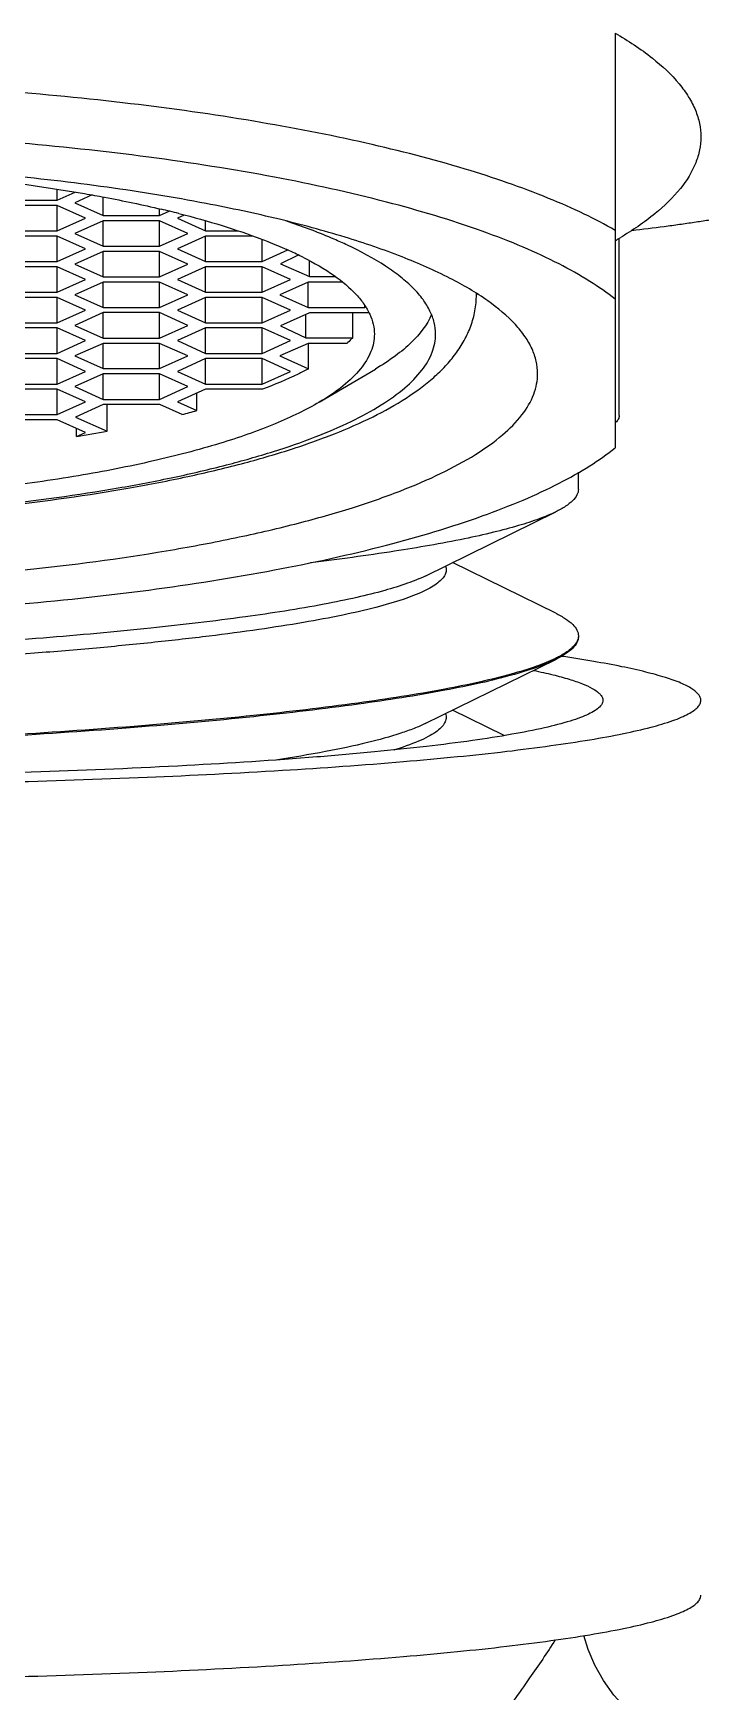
# Model space of a CAD drawing. Header units: millimetres. Extents: x 601 to 1195, y -13 to 407.
# Drawn here: x 1036.21 to 1044.39, y 214.59 to 234.9 of the extents above; entities that cross this region are included whole.
import ezdxf

# ---------------------------------------------------------------- set-up
doc = ezdxf.new("R2010")
doc.units = ezdxf.units.MM
doc.header["$LTSCALE"] = 0.1
doc.layers.add('02___PRT_ALL_AXES', color=7, linetype='Continuous')
doc.layers.add('DEF_LAYER_ASSEM_MEMBER', color=7, linetype='Continuous')

msp = doc.modelspace()

# ---------------------------------------------------------------- linework, layer by layer
at = {"color": 7, "linetype": 'Continuous'}
for p, q in [((1036.505, 232.855), (1036.505, 232.988)), ((1036.505, 232.855), (1036.723, 232.953)), ((1035.812, 232.855), (1036.505, 232.855)), ((1036.505, 232.79), (1035.812, 232.79)), ((1036.851, 232.635), (1036.505, 232.79)), ((1036.505, 232.479), (1036.505, 232.79)), ((1036.933, 232.918), (1036.721, 232.822)), ((1036.721, 232.822), (1037.068, 232.667)), ((1037.068, 232.667), (1037.068, 232.892)), ((1036.505, 232.479), (1036.851, 232.635)), ((1037.068, 232.602), (1036.721, 232.447)), ((1037.068, 232.667), (1037.76, 232.667)), ((1037.76, 232.602), (1037.068, 232.602)), ((1037.068, 232.292), (1037.068, 232.602)), ((1037.76, 232.667), (1037.76, 232.747)), ((1037.76, 232.667), (1037.878, 232.72)), ((1038.107, 232.447), (1037.76, 232.602)), ((1037.76, 232.292), (1037.76, 232.602)), ((1038.061, 232.672), (1037.977, 232.635)), ((1037.977, 232.635), (1038.323, 232.479)), ((1038.323, 232.479), (1038.323, 232.601)), ((1035.812, 232.479), (1036.505, 232.479)), ((1036.505, 232.415), (1035.812, 232.415)), ((1036.851, 232.259), (1036.505, 232.415)), ((1036.505, 232.104), (1036.505, 232.415)), ((1036.721, 232.447), (1037.068, 232.292)), ((1037.76, 232.292), (1038.107, 232.447)), ((1038.323, 232.415), (1037.977, 232.259)), ((1038.323, 232.479), (1038.717, 232.479)), ((1038.902, 232.415), (1038.323, 232.415)), ((1038.323, 232.104), (1038.323, 232.415)), ((1039.016, 232.104), (1039.016, 232.374)), ((1036.505, 232.104), (1036.851, 232.259)), ((1037.068, 232.227), (1036.721, 232.072)), ((1037.068, 232.292), (1037.76, 232.292)), ((1037.76, 232.227), (1037.068, 232.227)), ((1037.068, 231.917), (1037.068, 232.227)), ((1038.107, 232.072), (1037.76, 232.227)), ((1037.76, 231.917), (1037.76, 232.227)), ((1037.977, 232.259), (1038.323, 232.104)), ((1039.016, 232.104), (1039.329, 232.244)), ((1039.459, 232.181), (1039.241, 232.076)), ((1035.812, 232.104), (1036.505, 232.104)), ((1036.505, 232.039), (1035.812, 232.039)), ((1036.851, 231.884), (1036.505, 232.039)), ((1036.505, 231.729), (1036.505, 232.039)), ((1036.721, 232.072), (1037.068, 231.917)), ((1037.76, 231.917), (1038.107, 232.072)), ((1038.323, 232.039), (1037.977, 231.884)), ((1038.323, 232.104), (1039.016, 232.104)), ((1039.016, 232.039), (1038.323, 232.039)), ((1038.323, 231.729), (1038.323, 232.039)), ((1039.363, 231.884), (1039.016, 232.039)), ((1039.016, 231.729), (1039.016, 232.039)), ((1039.241, 232.076), (1039.597, 231.919)), ((1039.597, 231.919), (1039.597, 232.113)), ((1036.505, 231.729), (1036.851, 231.884)), ((1037.068, 231.852), (1036.721, 231.697)), ((1037.068, 231.917), (1037.76, 231.917)), ((1037.76, 231.852), (1037.068, 231.852)), ((1037.068, 231.541), (1037.068, 231.852)), ((1038.107, 231.697), (1037.76, 231.852)), ((1037.76, 231.541), (1037.76, 231.852)), ((1037.977, 231.884), (1038.323, 231.729)), ((1039.016, 231.729), (1039.363, 231.884)), ((1039.579, 231.852), (1039.233, 231.697)), ((1039.998, 231.852), (1039.579, 231.852)), ((1039.579, 231.541), (1039.579, 231.852)), ((1039.597, 231.919), (1039.907, 231.919)), ((1035.812, 231.729), (1036.505, 231.729)), ((1036.505, 231.664), (1035.812, 231.664)), ((1036.851, 231.509), (1036.505, 231.664)), ((1036.505, 231.354), (1036.505, 231.664)), ((1036.721, 231.697), (1037.068, 231.541)), ((1037.068, 231.541), (1037.76, 231.541)), ((1037.76, 231.541), (1038.107, 231.697)), ((1038.323, 231.664), (1037.977, 231.509)), ((1038.323, 231.729), (1039.016, 231.729)), ((1039.016, 231.664), (1038.323, 231.664)), ((1038.323, 231.354), (1038.323, 231.664)), ((1039.363, 231.509), (1039.016, 231.664)), ((1039.016, 231.354), (1039.016, 231.664)), ((1039.233, 231.697), (1039.579, 231.541)), ((1039.579, 231.541), (1040.272, 231.541)), ((1040.272, 231.541), (1040.272, 231.563)), ((1040.272, 231.541), (1040.284, 231.547)), ((1035.812, 231.354), (1036.505, 231.354)), ((1036.505, 231.354), (1036.851, 231.509)), ((1037.068, 231.477), (1036.721, 231.321)), ((1037.76, 231.477), (1037.068, 231.477)), ((1037.068, 231.166), (1037.068, 231.477)), ((1038.107, 231.321), (1037.76, 231.477)), ((1037.76, 231.166), (1037.76, 231.477)), ((1037.977, 231.509), (1038.323, 231.354)), ((1038.323, 231.354), (1039.016, 231.354)), ((1039.016, 231.354), (1039.363, 231.509)), ((1039.597, 231.474), (1039.241, 231.317)), ((1039.552, 231.167), (1039.552, 231.454)), ((1040.323, 231.474), (1039.597, 231.474)), ((1040.125, 231.167), (1040.125, 231.474)), ((1036.505, 231.289), (1035.812, 231.289)), ((1036.851, 231.134), (1036.505, 231.289)), ((1036.505, 230.978), (1036.505, 231.289)), ((1036.505, 230.978), (1036.851, 231.134)), ((1036.721, 231.321), (1037.068, 231.166)), ((1037.068, 231.166), (1037.76, 231.166)), ((1037.76, 231.166), (1038.107, 231.321)), ((1038.323, 231.289), (1037.977, 231.134)), ((1037.977, 231.134), (1038.323, 230.978)), ((1039.016, 231.289), (1038.323, 231.289)), ((1038.323, 230.978), (1038.323, 231.289)), ((1039.363, 231.134), (1039.016, 231.289)), ((1039.016, 230.978), (1039.016, 231.289)), ((1039.016, 230.978), (1039.363, 231.134)), ((1039.241, 231.317), (1039.552, 231.167)), ((1039.552, 231.167), (1040.125, 231.167)), ((1035.812, 230.978), (1036.505, 230.978)), ((1037.068, 231.101), (1036.721, 230.946)), ((1036.721, 230.946), (1037.068, 230.791)), ((1037.76, 231.101), (1037.068, 231.101)), ((1037.068, 230.791), (1037.068, 231.101)), ((1038.107, 230.946), (1037.76, 231.101)), ((1037.76, 230.791), (1037.76, 231.101)), ((1037.76, 230.791), (1038.107, 230.946)), ((1038.323, 230.978), (1039.016, 230.978)), ((1039.579, 231.101), (1039.234, 230.946)), ((1039.234, 230.946), (1039.584, 230.79)), ((1040.053, 231.101), (1039.579, 231.101)), ((1039.584, 230.79), (1039.584, 231.101)), ((1036.505, 230.914), (1035.812, 230.914)), ((1036.851, 230.758), (1036.505, 230.914)), ((1036.505, 230.603), (1036.505, 230.914)), ((1036.505, 230.603), (1036.851, 230.758)), ((1037.068, 230.726), (1036.721, 230.571)), ((1037.068, 230.791), (1037.76, 230.791)), ((1037.76, 230.726), (1037.068, 230.726)), ((1037.068, 230.415), (1037.068, 230.726)), ((1038.107, 230.571), (1037.76, 230.726)), ((1037.76, 230.415), (1037.76, 230.726)), ((1038.323, 230.914), (1037.977, 230.758)), ((1037.977, 230.758), (1038.323, 230.603)), ((1039.016, 230.914), (1038.323, 230.914)), ((1038.323, 230.603), (1038.323, 230.914)), ((1039.363, 230.758), (1039.016, 230.914)), ((1039.016, 230.603), (1039.016, 230.914)), ((1039.016, 230.603), (1039.363, 230.758)), ((1039.716, 230.381), (1040.403, 230.786)), ((1035.812, 230.603), (1036.505, 230.603)), ((1036.505, 230.538), (1035.812, 230.538)), ((1036.851, 230.383), (1036.505, 230.538)), ((1036.505, 230.228), (1036.505, 230.538)), ((1036.721, 230.571), (1037.068, 230.415)), ((1037.76, 230.415), (1038.107, 230.571)), ((1038.323, 230.538), (1037.977, 230.383)), ((1038.323, 230.603), (1039.016, 230.603)), ((1039.02, 230.538), (1038.323, 230.538)), ((1036.505, 230.228), (1036.851, 230.383)), ((1037.069, 230.351), (1036.727, 230.197)), ((1037.068, 230.415), (1037.76, 230.415)), ((1037.761, 230.351), (1037.069, 230.351)), ((1037.118, 230.026), (1037.118, 230.351)), ((1038.034, 230.229), (1037.761, 230.351)), ((1037.977, 230.383), (1038.214, 230.277)), ((1038.214, 230.277), (1038.214, 230.489)), ((1035.812, 230.228), (1036.505, 230.228)), ((1036.505, 230.163), (1035.812, 230.163)), ((1036.851, 230.008), (1036.505, 230.163)), ((1036.727, 230.197), (1037.118, 230.026)), ((1036.743, 229.959), (1036.743, 230.056)), ((1036.743, 229.959), (1036.851, 230.008)), ((1041.015, 228.252), (1042.613, 229.038)), ((1042.613, 227.796), (1041.349, 228.417)), ((1041.015, 226.445), (1042.613, 227.231)), ((1041.981, 226.299), (1041.349, 226.609)), ((1041.026, 226.451), (1041.015, 226.445))]:
    msp.add_line(p, q, dxfattribs=at)
msp.add_lwpolyline([(1044.843, 213.82), (1044.759, 213.822), (1044.578, 213.838), (1044.388, 213.875), (1044.193, 213.933), (1044, 214.014), (1043.812, 214.117), (1043.635, 214.242), (1043.471, 214.388), (1043.324, 214.55), (1043.197, 214.727), (1043.092, 214.914), (1043.009, 215.108), (1042.957, 215.278)], dxfattribs=at)
for centre, radius, start, end in [((1034.792, 220.075), 13.016, 75.7566, 76.735), ((1036.458, 224.068), 8.996, 71.2472, 71.5429), ((1037.277, 227.693), 4.993, 65.4439, 65.855), ((1037.462, 228.094), 4.551, 63.1033, 65.4607), ((1041.021, 231.697), 0.62, 0.0002, 1.5163), ((1035.16, 241.395), 11.53, 284.4325, 285.3588), ((1033.784, 247.625), 17.912, 279.5079, 280.7292)]:
    msp.add_arc(centre, radius, start, end, dxfattribs=at)
for points, knots in [([(1034.212, 233.23), (1034.668, 233.202), (1035.547, 233.128), (1036.421, 233.007), (1036.84, 232.934)], [0, 0, 0, 0, 0.518031, 1, 1, 1, 1]), ([(1036.84, 232.934), (1036.922, 232.92), (1037.236, 232.864), (1037.549, 232.798), (1037.779, 232.744)], [0, 0, 0, 0, 0.259683, 1, 1, 1, 1]), ([(1043.545, 232.483), (1043.678, 232.499), (1043.873, 232.523), (1044.128, 232.558), (1044.308, 232.584), (1044.481, 232.61), (1044.647, 232.636), (1044.806, 232.663), (1044.957, 232.69), (1045.101, 232.718), (1045.237, 232.746), (1045.366, 232.774), (1045.488, 232.802), (1045.601, 232.83), (1045.707, 232.859), (1045.803, 232.888), (1045.865, 232.908), (1045.894, 232.918)], [0, 0, 0, 0, 0.167327, 0.246489, 0.322659, 0.395843, 0.466049, 0.533277, 0.597513, 0.658741, 0.716946, 0.772116, 0.824228, 0.87319, 0.918881, 0.961186, 1, 1, 1, 1]), ([(1037.995, 232.691), (1038.174, 232.646), (1038.512, 232.552), (1038.845, 232.439), (1039.001, 232.38)], [0, 0, 0, 0, 0.524985, 1, 1, 1, 1]), ([(1040.062, 232.303), (1040.009, 232.328), (1039.775, 232.433), (1039.536, 232.523), (1039.35, 232.586)], [0, 0, 0, 0, 0.232627, 1, 1, 1, 1]), ([(1039.001, 232.38), (1039.029, 232.369), (1039.136, 232.328), (1039.242, 232.284), (1039.319, 232.249)], [0, 0, 0, 0, 0.258894, 1, 1, 1, 1]), ([(1039.521, 232.153), (1039.651, 232.087), (1039.882, 231.954), (1040.129, 231.752), (1040.267, 231.583), (1040.338, 231.462), (1040.381, 231.338), (1040.391, 231.254), (1040.391, 231.214)], [0, 0, 0, 0, 0.326868, 0.594754, 0.709145, 0.812797, 0.908524, 1, 1, 1, 1]), ([(1041.141, 231.214), (1041.141, 231.261), (1041.129, 231.359), (1041.075, 231.503), (1040.987, 231.645), (1040.865, 231.784), (1040.71, 231.92), (1040.448, 232.107), (1040.223, 232.227), (1040.062, 232.303)], [0, 0, 0, 0, 0.088989, 0.182652, 0.284952, 0.39885, 0.526335, 0.668658, 1, 1, 1, 1]), ([(1032.391, 228.932), (1032.977, 228.932), (1034.127, 228.961), (1035.798, 229.092), (1037.117, 229.273), (1038.091, 229.462), (1038.749, 229.618), (1039.349, 229.791), (1039.888, 229.981), (1040.363, 230.188), (1040.773, 230.416), (1041.067, 230.631), (1041.264, 230.82), (1041.39, 230.972), (1041.496, 231.135), (1041.577, 231.311), (1041.629, 231.5), (1041.641, 231.631), (1041.641, 231.697)], [0, 0, 0, 0, 0.17223, 0.338322, 0.49254, 0.563624, 0.629992, 0.691262, 0.747214, 0.797848, 0.843491, 0.884953, 0.904554, 0.923746, 0.942778, 0.961679, 0.980604, 1, 1, 1, 1]), ([(1041.091, 231.455), (1041.037, 231.326), (1040.892, 231.142), (1040.643, 230.937), (1040.488, 230.836), (1040.403, 230.786)], [0, 0, 0, 0, 0.432004, 0.697292, 1, 1, 1, 1]), ([(1032.391, 228.949), (1032.96, 228.949), (1034.079, 228.977), (1035.701, 229.102), (1036.983, 229.275), (1037.927, 229.455), (1038.562, 229.603), (1039.138, 229.766), (1039.65, 229.942), (1040.092, 230.131), (1040.462, 230.329), (1040.756, 230.537), (1040.972, 230.752), (1041.089, 230.946), (1041.134, 231.101), (1041.141, 231.176), (1041.141, 231.214)], [0, 0, 0, 0, 0.18137, 0.356241, 0.518443, 0.593034, 0.662445, 0.72614, 0.783682, 0.834754, 0.879204, 0.917125, 0.94899, 0.975902, 0.988145, 1, 1, 1, 1]), ([(1040.391, 231.214), (1040.391, 231.178), (1040.384, 231.105), (1040.338, 230.955), (1040.219, 230.768), (1039.999, 230.562), (1039.818, 230.441), (1039.716, 230.381)], [0, 0, 0, 0, 0.096323, 0.196129, 0.417398, 0.682344, 1, 1, 1, 1]), ([(1040.125, 231.167), (1040.12, 231.162), (1040.096, 231.139), (1040.072, 231.117), (1040.053, 231.101)], [0, 0, 0, 0, 0.244453, 1, 1, 1, 1]), ([(1039.584, 230.79), (1039.541, 230.768), (1039.358, 230.674), (1039.168, 230.594), (1039.02, 230.538)], [0, 0, 0, 0, 0.232241, 1, 1, 1, 1]), ([(1039.716, 230.381), (1039.634, 230.333), (1039.457, 230.239), (1039.054, 230.059), (1038.461, 229.854), (1037.655, 229.645), (1036.74, 229.467), (1035.734, 229.325), (1034.277, 229.184), (1033.152, 229.143), (1032.391, 229.143)], [0, 0, 0, 0, 0.038092, 0.080318, 0.176867, 0.288589, 0.41373, 0.55009, 0.695133, 1, 1, 1, 1]), ([(1042.891, 229.313), (1042.891, 229.29), (1042.876, 229.237), (1042.818, 229.166), (1042.728, 229.098), (1042.655, 229.058), (1042.613, 229.038)], [0, 0, 0, 0, 0.175118, 0.387452, 0.65902, 1, 1, 1, 1]), ([(1042.613, 229.038), (1042.548, 229.006), (1042.397, 228.944), (1042.142, 228.862), (1041.836, 228.781), (1041.331, 228.669), (1040.583, 228.541), (1039.953, 228.456), (1039.609, 228.415)], [0, 0, 0, 0, 0.0711, 0.1582, 0.261245, 0.379943, 0.66226, 1, 1, 1, 1]), ([(1041.262, 228.373), (1041.268, 228.357), (1041.274, 228.321), (1041.259, 228.266), (1041.222, 228.213), (1041.165, 228.162), (1041.088, 228.112), (1040.948, 228.039), (1040.721, 227.954), (1040.388, 227.859), (1039.981, 227.766), (1039.502, 227.677), (1038.957, 227.592), (1038.349, 227.512), (1037.685, 227.437), (1036.971, 227.367), (1035.94, 227.281), (1034.579, 227.192), (1032.896, 227.115), (1031.195, 227.066), (1029.539, 227.045), (1028.215, 227.049), (1027.226, 227.067), (1026.552, 227.085), (1025.934, 227.109), (1025.377, 227.138), (1024.886, 227.171), (1024.465, 227.208), (1024.12, 227.248), (1023.88, 227.285), (1023.729, 227.317), (1023.646, 227.339), (1023.583, 227.362), (1023.548, 227.379), (1023.535, 227.389)], [0, 0, 0, 0, 0.002899, 0.005853, 0.009279, 0.01345, 0.018514, 0.02455, 0.039658, 0.058871, 0.082111, 0.109217, 0.139971, 0.174105, 0.211313, 0.251259, 0.293573, 0.38372, 0.47841, 0.574107, 0.667235, 0.754309, 0.794545, 0.832071, 0.866535, 0.897618, 0.92503, 0.948521, 0.967882, 0.982951, 0.988845, 0.993638, 0.997342, 1, 1, 1, 1]), ([(1041.015, 228.252), (1040.944, 228.218), (1040.78, 228.153), (1040.5, 228.067), (1040.158, 227.983), (1039.59, 227.867), (1038.748, 227.737), (1037.599, 227.602), (1036.293, 227.485), (1034.355, 227.353), (1032.347, 227.27), (1030.33, 227.23), (1028.881, 227.223), (1027.538, 227.236), (1026.342, 227.268), (1025.454, 227.31), (1024.843, 227.353), (1024.469, 227.386), (1024.154, 227.422), (1023.902, 227.459), (1023.732, 227.493), (1023.629, 227.523), (1023.588, 227.538), (1023.571, 227.546)], [0, 0, 0, 0, 0.013354, 0.030087, 0.050161, 0.073477, 0.129218, 0.195788, 0.271259, 0.353404, 0.52779, 0.614816, 0.698239, 0.775554, 0.844444, 0.902848, 0.927563, 0.949035, 0.967113, 0.981674, 0.992638, 0.996764, 1, 1, 1, 1]), ([(1042.613, 227.796), (1042.655, 227.775), (1042.728, 227.735), (1042.818, 227.667), (1042.876, 227.597), (1042.891, 227.544), (1042.891, 227.52)], [0, 0, 0, 0, 0.34097, 0.612535, 0.824891, 1, 1, 1, 1]), ([(1042.891, 227.506), (1042.891, 227.482), (1042.876, 227.429), (1042.818, 227.359), (1042.728, 227.291), (1042.655, 227.251), (1042.613, 227.231)], [0, 0, 0, 0, 0.175109, 0.387465, 0.65903, 1, 1, 1, 1]), ([(1042.891, 227.52), (1042.891, 227.513), (1042.889, 227.485), (1042.878, 227.457), (1042.867, 227.438)], [0, 0, 0, 0, 0.238645, 1, 1, 1, 1]), ([(1042.671, 227.275), (1042.667, 227.273), (1042.647, 227.262), (1042.627, 227.252), (1042.612, 227.244)], [0, 0, 0, 0, 0.241426, 1, 1, 1, 1]), ([(1042.867, 227.438), (1042.848, 227.407), (1042.787, 227.344), (1042.714, 227.299), (1042.671, 227.275)], [0, 0, 0, 0, 0.428688, 1, 1, 1, 1]), ([(1044.391, 226.73), (1044.391, 226.742), (1044.386, 226.768), (1044.363, 226.804), (1044.328, 226.839), (1044.28, 226.874), (1044.218, 226.909), (1044.111, 226.958), (1043.942, 227.016), (1043.7, 227.082), (1043.407, 227.147), (1043.064, 227.21), (1042.818, 227.248), (1042.687, 227.268)], [0, 0, 0, 0, 0.019558, 0.041736, 0.068392, 0.100593, 0.138926, 0.183723, 0.293323, 0.429995, 0.59367, 0.783889, 1, 1, 1, 1]), ([(1042.612, 227.244), (1042.536, 227.207), (1042.356, 227.135), (1042.049, 227.042), (1041.674, 226.95), (1041.05, 226.823), (1040.122, 226.68), (1038.852, 226.531), (1037.402, 226.402), (1035.811, 226.294), (1034.126, 226.209), (1032.975, 226.169), (1032.391, 226.153)], [0, 0, 0, 0, 0.024852, 0.056025, 0.093468, 0.137016, 0.241367, 0.36646, 0.508949, 0.664946, 0.830147, 1, 1, 1, 1]), ([(1042.613, 227.231), (1042.537, 227.193), (1042.357, 227.122), (1042.05, 227.028), (1041.676, 226.936), (1041.051, 226.809), (1040.124, 226.666), (1038.854, 226.517), (1037.403, 226.388), (1035.812, 226.28), (1034.126, 226.195), (1032.975, 226.155), (1032.391, 226.139)], [0, 0, 0, 0, 0.024828, 0.05598, 0.093406, 0.136939, 0.241275, 0.366366, 0.508866, 0.664885, 0.830115, 1, 1, 1, 1]), ([(1042.344, 227.096), (1042.423, 227.079), (1042.569, 227.047), (1042.768, 226.993), (1042.929, 226.939), (1043.052, 226.884), (1043.129, 226.835), (1043.169, 226.793), (1043.186, 226.764), (1043.193, 226.734), (1043.187, 226.691), (1043.166, 226.664), (1043.15, 226.648)], [0, 0, 0, 0, 0.230892, 0.427251, 0.588908, 0.716368, 0.811349, 0.848179, 0.879452, 0.907339, 0.934847, 1, 1, 1, 1]), ([(1035.819, 225.728), (1036.416, 225.744), (1037.565, 225.782), (1039.207, 225.864), (1040.474, 225.954), (1041.389, 226.037), (1041.992, 226.101), (1042.534, 226.17), (1043.011, 226.241), (1043.42, 226.316), (1043.759, 226.392), (1043.995, 226.461), (1044.147, 226.519), (1044.233, 226.56), (1044.301, 226.601), (1044.351, 226.642), (1044.383, 226.685), (1044.391, 226.716), (1044.391, 226.73)], [0, 0, 0, 0, 0.205319, 0.395449, 0.565614, 0.64185, 0.711546, 0.774275, 0.829666, 0.877405, 0.917257, 0.949081, 0.96199, 0.972929, 0.98197, 0.989257, 0.995077, 1, 1, 1, 1]), ([(1043.15, 226.648), (1043.133, 226.632), (1043.09, 226.599), (1043.01, 226.557), (1042.909, 226.515), (1042.73, 226.455), (1042.45, 226.384), (1042.05, 226.306), (1041.567, 226.231), (1041.005, 226.16), (1040.37, 226.094), (1039.391, 226.009), (1038.029, 225.922), (1036.26, 225.846), (1034.359, 225.8), (1033.055, 225.789), (1032.391, 225.789)], [0, 0, 0, 0, 0.006484, 0.01473, 0.024858, 0.036919, 0.066892, 0.104589, 0.149782, 0.202136, 0.261232, 0.326589, 0.473849, 0.638972, 0.816358, 1, 1, 1, 1]), ([(1041.262, 226.565), (1041.268, 226.547), (1041.274, 226.508), (1041.253, 226.447), (1041.207, 226.39), (1041.138, 226.335), (1041.044, 226.28), (1040.874, 226.201), (1040.731, 226.153), (1040.628, 226.121)], [0, 0, 0, 0, 0.068145, 0.138883, 0.223386, 0.32844, 0.457425, 0.611971, 1, 1, 1, 1]), ([(1041.015, 226.445), (1040.97, 226.423), (1040.872, 226.381), (1040.637, 226.298), (1040.275, 226.2), (1039.763, 226.093), (1039.387, 226.03), (1039.182, 225.999)], [0, 0, 0, 0, 0.07828, 0.170182, 0.394739, 0.672306, 1, 1, 1, 1]), ([(1035.819, 214.77), (1036.416, 214.786), (1037.565, 214.824), (1039.207, 214.906), (1040.474, 214.995), (1041.389, 215.079), (1041.992, 215.143), (1042.534, 215.211), (1043.011, 215.283), (1043.42, 215.357), (1043.759, 215.434), (1043.995, 215.503), (1044.147, 215.561), (1044.233, 215.602), (1044.301, 215.642), (1044.351, 215.684), (1044.383, 215.726), (1044.391, 215.758), (1044.391, 215.772)], [0, 0, 0, 0, 0.205319, 0.395449, 0.565614, 0.64185, 0.711546, 0.774275, 0.829666, 0.877405, 0.917257, 0.949081, 0.96199, 0.972929, 0.98197, 0.989257, 0.995077, 1, 1, 1, 1]), ([(1042.608, 215.226), (1042.507, 215.068), (1042.269, 214.72), (1041.866, 214.158), (1041.386, 213.513), (1040.64, 212.531), (1039.606, 211.205), (1038.275, 209.536), (1036.863, 207.791), (1034.901, 205.4), (1033.401, 203.603), (1032.391, 202.405)], [0, 0, 0, 0, 0.034305, 0.077045, 0.126553, 0.181387, 0.30263, 0.434161, 0.57192, 0.713293, 1, 1, 1, 1])]:
    msp.add_open_spline(points, degree=3, knots=knots, dxfattribs=at)
at = {"layer": '02___PRT_ALL_AXES', "color": 7, "linetype": 'Continuous'}
for p, q in [((1043.391, 230.217), (1043.391, 232.389)), ((1041.641, 231.712), (1041.641, 231.697)), ((1042.891, 229.313), (1042.891, 229.522))]:
    msp.add_line(p, q, dxfattribs=at)
msp.add_open_spline([(1043.391, 230.217), (1043.391, 230.202), (1043.381, 230.169), (1043.36, 230.144), (1043.347, 230.131)], degree=3, knots=[0, 0, 0, 0, 0.449919, 1, 1, 1, 1], dxfattribs=at)
at = {"layer": 'DEF_LAYER_ASSEM_MEMBER', "color": 7, "linetype": 'Continuous'}
msp.add_line((1043.341, 234.899), (1043.341, 229.821), dxfattribs=at)
msp.add_arc((1040.973, 236.46), 4.737, 299.9951, 300.8383, dxfattribs=at)
for points, knots in [([(1043.341, 234.899), (1043.499, 234.808), (1043.781, 234.624), (1044.078, 234.35), (1044.243, 234.124), (1044.328, 233.961), (1044.379, 233.795), (1044.391, 233.683), (1044.391, 233.628)], [0, 0, 0, 0, 0.318807, 0.584025, 0.699288, 0.805231, 0.904409, 1, 1, 1, 1]), ([(1043.341, 232.484), (1043.217, 232.556), (1042.949, 232.695), (1042.341, 232.962), (1041.452, 233.266), (1040.244, 233.576), (1038.875, 233.839), (1037.374, 234.051), (1035.771, 234.205), (1034.099, 234.298), (1032.964, 234.319), (1032.391, 234.319)], [0, 0, 0, 0, 0.038399, 0.080916, 0.177885, 0.289813, 0.414967, 0.551167, 0.695908, 0.84649, 1, 1, 1, 1]), ([(1043.341, 231.64), (1043.242, 231.72), (1043.019, 231.875), (1042.641, 232.087), (1042.2, 232.29), (1041.501, 232.56), (1040.486, 232.861), (1039.12, 233.159), (1037.588, 233.399), (1035.928, 233.575), (1034.182, 233.683), (1032.993, 233.707), (1032.391, 233.707)], [0, 0, 0, 0, 0.033738, 0.072105, 0.11515, 0.162822, 0.271448, 0.396223, 0.534635, 0.683677, 0.839992, 1, 1, 1, 1]), ([(1044.391, 233.628), (1044.391, 233.575), (1044.38, 233.467), (1044.313, 233.245), (1044.138, 232.968), (1043.817, 232.662), (1043.551, 232.482), (1043.401, 232.393)], [0, 0, 0, 0, 0.096718, 0.196861, 0.418448, 0.683138, 1, 1, 1, 1]), ([(1038.328, 232.813), (1037.927, 232.89), (1037.09, 233.025), (1036.248, 233.122), (1035.812, 233.163)], [0, 0, 0, 0, 0.48239, 1, 1, 1, 1]), ([(1042.391, 230.731), (1042.391, 230.781), (1042.379, 230.885), (1042.326, 231.039), (1042.238, 231.19), (1042.068, 231.399), (1041.763, 231.65), (1041.293, 231.922), (1040.704, 232.18), (1040.004, 232.418), (1039.201, 232.634), (1038.629, 232.756), (1038.328, 232.813)], [0, 0, 0, 0, 0.031735, 0.064925, 0.10083, 0.14042, 0.233026, 0.345921, 0.479878, 0.634446, 0.808404, 1, 1, 1, 1]), ([(1032.391, 228.142), (1033.042, 228.142), (1034.32, 228.174), (1036.174, 228.317), (1037.639, 228.515), (1038.718, 228.721), (1039.444, 228.89), (1040.102, 229.076), (1040.687, 229.278), (1041.192, 229.493), (1041.615, 229.72), (1041.951, 229.957), (1042.198, 230.203), (1042.332, 230.425), (1042.383, 230.601), (1042.391, 230.688), (1042.391, 230.731)], [0, 0, 0, 0, 0.181367, 0.356241, 0.518443, 0.593034, 0.662445, 0.72614, 0.783682, 0.834754, 0.879204, 0.917125, 0.94899, 0.975902, 0.988145, 1, 1, 1, 1]), ([(1032.391, 227.754), (1032.993, 227.754), (1034.182, 227.778), (1035.928, 227.886), (1037.588, 228.062), (1039.12, 228.302), (1040.486, 228.6), (1041.501, 228.901), (1042.2, 229.171), (1042.641, 229.374), (1043.019, 229.586), (1043.242, 229.742), (1043.341, 229.821)], [0, 0, 0, 0, 0.160008, 0.316323, 0.465365, 0.603777, 0.728552, 0.837178, 0.88485, 0.927895, 0.966262, 1, 1, 1, 1])]:
    msp.add_open_spline(points, degree=3, knots=knots, dxfattribs=at)

doc.saveas('drawing.dxf')
